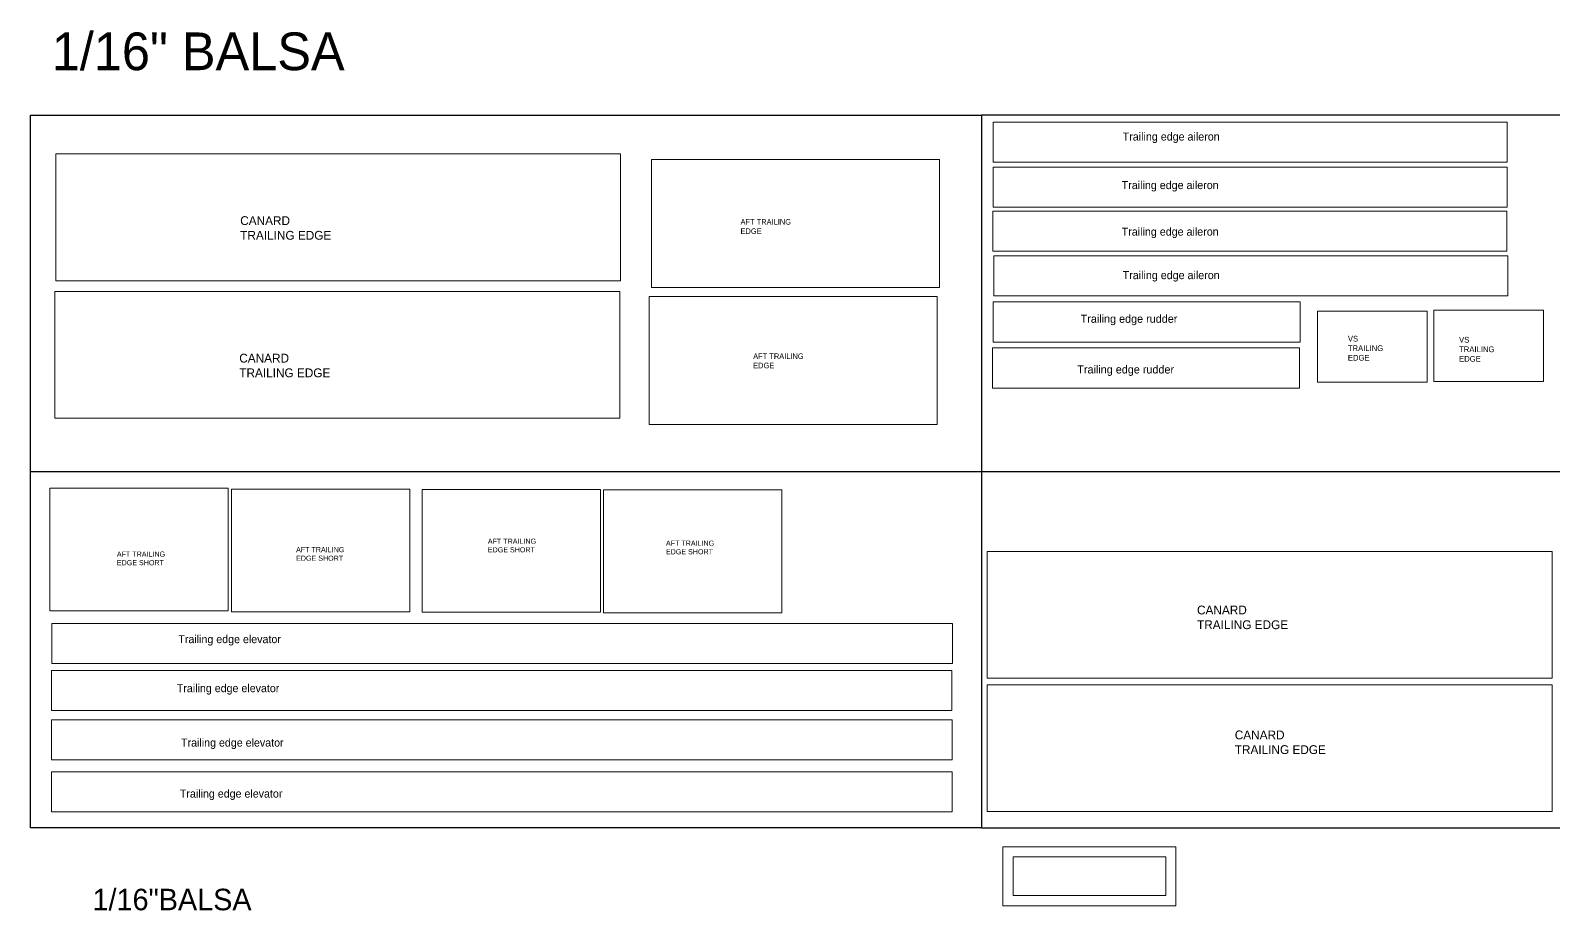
# Model space of a CAD drawing. Header units: inches. Extents: x 0 to 72, y -2.1 to 20.1.
# Drawn here: x 0 to 38.44, y -2.09 to 20.14 of the extents above; entities that cross this region are included whole.
import ezdxf

# ---------------------------------------------------------------- set-up
doc = ezdxf.new("R2010")
doc.units = ezdxf.units.IN
doc.header["$MEASUREMENT"] = 0

msp = doc.modelspace()

# ---------------------------------------------------------------- linework, layer by layer
for p, q in [((0, 9), (0, 18)), ((0, 18), (24, 18)), ((24, 18), (24, 9)), ((48, 18), (24, 18)), ((0, 0), (0, 9)), ((0, 9), (24, 9)), ((24, 9), (24, 0)), ((24, 9), (48, 9)), ((24, 0), (0, 0)), ((24, 0), (48, 0))]:
    msp.add_line(p, q)
at = {"color": 1, "linetype": 'Continuous', "lineweight": 15}
for p, q in [((24.301, 17.822), (37.274, 17.822)), ((24.301, 16.812), (24.301, 17.822)), ((37.274, 17.822), (37.274, 16.812)), ((14.895, 17.024), (0.639, 17.024)), ((0.639, 17.024), (0.639, 13.822)), ((14.895, 13.822), (14.895, 17.024)), ((22.947, 16.881), (15.674, 16.881)), ((15.674, 16.881), (15.674, 13.646)), ((22.947, 13.646), (22.947, 16.881)), ((37.271, 16.686), (24.297, 16.686)), ((24.297, 16.686), (24.297, 15.676)), ((37.274, 16.812), (24.301, 16.812)), ((37.271, 15.676), (37.271, 16.686)), ((24.286, 15.581), (37.259, 15.581)), ((24.286, 14.571), (24.286, 15.581)), ((24.297, 15.676), (37.271, 15.676)), ((37.259, 15.581), (37.259, 14.571)), ((37.259, 14.571), (24.286, 14.571)), ((37.289, 14.451), (24.315, 14.451)), ((24.315, 14.451), (24.315, 13.441)), ((37.289, 13.441), (37.289, 14.451)), ((14.872, 13.552), (0.615, 13.552)), ((0.615, 13.552), (0.615, 10.349)), ((0.639, 13.822), (14.895, 13.822)), ((14.872, 10.349), (14.872, 13.552)), ((15.674, 13.646), (22.947, 13.646)), ((22.884, 13.426), (15.612, 13.426)), ((15.612, 13.426), (15.612, 10.191)), ((22.884, 10.191), (22.884, 13.426)), ((32.045, 13.286), (24.294, 13.286)), ((24.294, 13.286), (24.294, 12.266)), ((24.315, 13.441), (37.289, 13.441)), ((32.045, 12.266), (32.045, 13.286)), ((35.418, 13.075), (35.418, 11.279)), ((38.187, 13.075), (35.418, 13.075)), ((38.187, 11.279), (38.187, 13.075)), ((32.48, 13.051), (32.48, 11.256)), ((35.249, 13.051), (32.48, 13.051)), ((35.249, 11.256), (35.249, 13.051)), ((32.028, 12.125), (24.278, 12.125)), ((24.278, 12.125), (24.278, 11.105)), ((24.294, 12.266), (32.045, 12.266)), ((32.028, 11.105), (32.028, 12.125)), ((32.48, 11.256), (35.249, 11.256)), ((35.418, 11.279), (38.187, 11.279)), ((24.278, 11.105), (32.028, 11.105)), ((0.615, 10.349), (14.872, 10.349)), ((15.612, 10.191), (22.884, 10.191)), ((0.492, 8.583), (4.988, 8.583)), ((0.492, 5.482), (0.492, 8.583)), ((4.988, 8.583), (4.988, 5.482)), ((5.077, 8.561), (5.077, 5.461)), ((9.573, 8.561), (5.077, 8.561)), ((9.573, 5.461), (9.573, 8.561)), ((14.384, 8.548), (9.888, 8.548)), ((9.888, 8.548), (9.888, 5.448)), ((14.384, 5.448), (14.384, 8.548)), ((14.465, 8.536), (14.465, 5.435)), ((18.961, 8.536), (14.465, 8.536)), ((18.961, 5.435), (18.961, 8.536)), ((38.405, 6.986), (24.149, 6.986)), ((24.149, 6.986), (24.149, 3.783)), ((38.405, 3.783), (38.405, 6.986)), ((4.988, 5.482), (0.492, 5.482)), ((5.077, 5.461), (9.573, 5.461)), ((9.888, 5.448), (14.384, 5.448)), ((14.465, 5.435), (18.961, 5.435)), ((0.543, 5.163), (23.268, 5.163)), ((0.543, 4.157), (0.543, 5.163)), ((23.268, 5.163), (23.268, 4.157)), ((23.254, 3.973), (0.529, 3.973)), ((0.529, 3.973), (0.529, 2.967)), ((23.268, 4.157), (0.543, 4.157)), ((23.254, 2.967), (23.254, 3.973)), ((24.149, 3.783), (38.405, 3.783)), ((24.149, 3.618), (38.405, 3.618)), ((24.149, 0.415), (24.149, 3.618)), ((38.405, 3.618), (38.405, 0.415)), ((0.529, 2.967), (23.254, 2.967)), ((0.534, 2.731), (23.259, 2.731)), ((0.534, 1.725), (0.534, 2.731)), ((23.259, 2.731), (23.259, 1.725)), ((23.259, 1.725), (0.534, 1.725)), ((23.259, 1.417), (0.534, 1.417)), ((0.534, 1.417), (0.534, 0.411)), ((23.259, 0.411), (23.259, 1.417)), ((38.405, 0.415), (24.149, 0.415))]:
    msp.add_line(p, q, dxfattribs=at)
at = {"color": 7, "linetype": 'Continuous', "lineweight": 15}
for p, q in [((0.534, 0.411), (23.259, 0.411)), ((24.545, -0.474), (28.912, -0.474)), ((24.545, -1.963), (24.545, -0.474)), ((24.802, -0.731), (24.802, -1.706)), ((28.654, -0.731), (24.802, -0.731)), ((28.654, -1.706), (28.654, -0.731)), ((28.912, -1.963), (28.912, -0.474)), ((24.802, -1.706), (28.654, -1.706)), ((24.545, -1.963), (28.912, -1.963))]:
    msp.add_line(p, q, dxfattribs=at)

# ---------------------------------------------------------------- texts
at = {"attachment_point": 1}
for s, width, gutter_width, insert, char_height in [('1/16" BALSA', 13.89967, 0.689, (0.537, 20.091), 0.95255), ('Trailing edge aileron', 7.70813, 0.625, (27.567, 17.563), 0.202), ('Trailing edge aileron', 7.70813, 0.625, (27.542, 16.337), 0.202), ('{\\fCentury Gothic|b0|i0|c0|p34;\\H0.91667x;CANARD TRAILING EDGE }', 2.61662, 0.689, (5.294, 15.45), 0.24279), ('AFT TRAILING EDGE', 1.54653, 0.689, (17.922, 15.378), 0.14055), ('Trailing edge aileron', 7.70813, 0.625, (27.542, 15.162), 0.202), ('Trailing edge aileron', 7.70813, 0.625, (27.567, 14.063), 0.202), ('Trailing edge rudder', 7.70813, 0.625, (26.505, 12.963), 0.204), ('VS TRAILING EDGE', 1.06913, 0.689, (33.25, 12.43), 0.14469), ('VS TRAILING EDGE', 1.06913, 0.689, (36.057, 12.403), 0.14469), ('{\\fCentury Gothic|b0|i0|c0|p34;\\H0.91667x;CANARD TRAILING EDGE }', 2.61662, 0.689, (5.27, 11.977), 0.24279), ('AFT TRAILING EDGE', 1.54653, 0.689, (18.241, 11.985), 0.14055), ('Trailing edge rudder', 7.70813, 0.625, (26.422, 11.683), 0.204), ('{\\fCentury Gothic|b0|i0|c0|p34;\\H0.91667x;AFT TRAILING EDGE SHORT}', 1.36542, 0.689, (11.544, 7.308), 0.14193), ('{\\fCentury Gothic|b0|i0|c0|p34;\\H0.91667x;AFT TRAILING EDGE SHORT}', 1.36542, 0.689, (2.181, 6.982), 0.14193), ('{\\fCentury Gothic|b0|i0|c0|p34;\\H0.91667x;AFT TRAILING EDGE SHORT}', 1.36542, 0.689, (6.704, 7.095), 0.14193), ('{\\fCentury Gothic|b0|i0|c0|p34;\\H0.91667x;AFT TRAILING EDGE SHORT}', 1.36542, 0.689, (16.039, 7.258), 0.14193), ('{\\fCentury Gothic|b0|i0|c0|p34;\\H0.91667x;CANARD TRAILING EDGE }', 2.61662, 0.689, (29.443, 5.616), 0.24279), ('Trailing edge elevator', 7.70813, 0.625, (3.733, 4.869), 0.2012), ('Trailing edge elevator', 7.70813, 0.625, (3.694, 3.631), 0.2012), ('{\\fCentury Gothic|b0|i0|c0|p34;\\H0.91667x;CANARD TRAILING EDGE }', 2.61662, 0.689, (30.396, 2.461), 0.24279), ('Trailing edge elevator', 7.70813, 0.625, (3.801, 2.257), 0.2012), ('Trailing edge elevator', 7.70813, 0.625, (3.771, 0.969), 0.2012), ('1/16"BALSA', 9.79276, 0.689, (1.567, -1.535), 0.5432)]:
    msp.add_mtext_dynamic_manual_height_columns(s, width=width, gutter_width=gutter_width, heights=[0], dxfattribs=dict(at, insert=insert, char_height=char_height))

doc.saveas('drawing.dxf')
